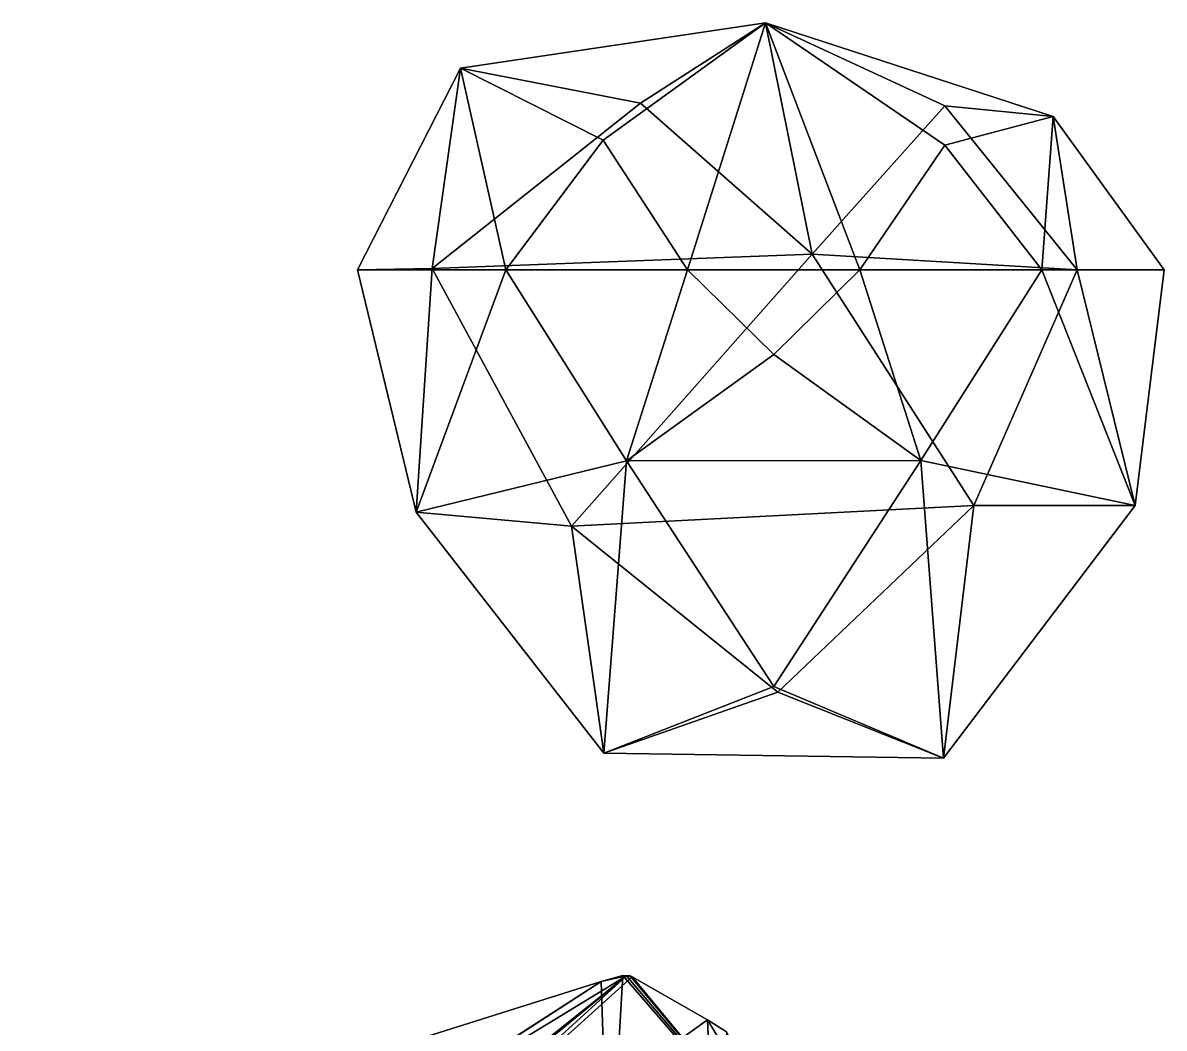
# Model space of a CAD drawing. Extents: x 290083 to 295691, y 4553739 to 4561622.
# Drawn here: x 295018.1 to 295102.3, y 4559777.5 to 4559851.7 of the extents above; entities that cross this region are included whole.
import ezdxf

# ---------------------------------------------------------------- set-up
doc = ezdxf.new("R2010")
doc.units = 0
doc.layers.add('Au_ppm_Pref_-_0_3', color=7, linetype='CONTINUOUS')

msp = doc.modelspace()

# ---------------------------------------------------------------- linework, layer by layer
at = {"layer": 'Au_ppm_Pref_-_0_3'}
for points in [[(295050.381, 4559848.347, 1775.858), (295072.88, 4559851.687, 1775.744), (295060.911, 4559843.015, 1779.045)], [(295050.381, 4559848.347, 1775.858), (295063.672, 4559845.746, 1770.459), (295072.88, 4559851.687, 1775.744)], [(295060.911, 4559843.015, 1779.045), (295072.88, 4559851.687, 1775.744), (295067.122, 4559833.455, 1778.786)], [(295063.672, 4559845.746, 1770.459), (295076.323, 4559834.608, 1769.318), (295072.88, 4559851.687, 1775.744)], [(295079.856, 4559833.455, 1778.806), (295067.122, 4559833.455, 1778.786), (295072.88, 4559851.687, 1775.744)], [(295076.323, 4559834.608, 1769.318), (295086.109, 4559845.563, 1771.822), (295072.88, 4559851.687, 1775.744)], [(295086.109, 4559842.669, 1778.929), (295079.856, 4559833.455, 1778.806), (295072.88, 4559851.687, 1775.744)], [(295094.12, 4559844.784, 1775.858), (295086.109, 4559842.669, 1778.929), (295072.88, 4559851.687, 1775.744)], [(295086.109, 4559845.563, 1771.822), (295094.12, 4559844.784, 1775.858), (295072.88, 4559851.687, 1775.744)], [(295050.381, 4559848.347, 1775.858), (295053.723, 4559833.455, 1779.247), (295042.772, 4559833.455, 1775.858)], [(295050.381, 4559848.347, 1775.858), (295042.772, 4559833.455, 1775.858), (295048.28, 4559833.548, 1769.932)], [(295050.381, 4559848.347, 1775.858), (295048.28, 4559833.548, 1769.932), (295063.672, 4559845.746, 1770.459)], [(295050.381, 4559848.347, 1775.858), (295060.911, 4559843.015, 1779.045), (295053.723, 4559833.455, 1779.247)], [(295076.323, 4559834.608, 1769.318), (295063.672, 4559845.746, 1770.459), (295048.28, 4559833.548, 1769.932)], [(295086.109, 4559845.563, 1771.822), (295076.323, 4559834.608, 1769.318), (295095.888, 4559833.455, 1771.248)], [(295095.888, 4559833.455, 1771.248), (295094.12, 4559844.784, 1775.858), (295086.109, 4559845.563, 1771.822)], [(295094.12, 4559844.784, 1775.858), (295093.272, 4559833.455, 1779.235), (295086.109, 4559842.669, 1778.929)], [(295094.12, 4559844.784, 1775.858), (295102.301, 4559833.455, 1775.858), (295093.272, 4559833.455, 1779.235)], [(295095.888, 4559833.455, 1771.248), (295102.301, 4559833.455, 1775.858), (295094.12, 4559844.784, 1775.858)], [(295067.122, 4559833.455, 1778.786), (295053.723, 4559833.455, 1779.247), (295060.911, 4559843.015, 1779.045)], [(295093.272, 4559833.455, 1779.235), (295079.856, 4559833.455, 1778.806), (295086.109, 4559842.669, 1778.929)], [(295076.323, 4559834.608, 1769.318), (295048.28, 4559833.548, 1769.932), (295058.559, 4559814.551, 1769.174)], [(295088.249, 4559816.055, 1769.488), (295076.323, 4559834.608, 1769.318), (295058.559, 4559814.551, 1769.174)], [(295088.249, 4559816.055, 1769.488), (295095.888, 4559833.455, 1771.248), (295076.323, 4559834.608, 1769.318)], [(295048.28, 4559833.548, 1769.932), (295042.772, 4559833.455, 1775.858), (295047.121, 4559815.583, 1775.996)], [(295042.772, 4559833.455, 1775.858), (295053.723, 4559833.455, 1779.247), (295047.121, 4559815.583, 1775.996)], [(295058.559, 4559814.551, 1769.174), (295048.28, 4559833.548, 1769.932), (295047.121, 4559815.583, 1775.996)], [(295053.723, 4559833.455, 1779.247), (295062.632, 4559819.358, 1779.746), (295047.121, 4559815.583, 1775.996)], [(295062.632, 4559819.358, 1779.746), (295053.723, 4559833.455, 1779.247), (295067.122, 4559833.455, 1778.786)], [(295067.122, 4559833.455, 1778.786), (295073.51, 4559827.214, 1779.717), (295062.632, 4559819.358, 1779.746)], [(295079.856, 4559833.455, 1778.806), (295073.51, 4559827.214, 1779.717), (295067.122, 4559833.455, 1778.786)], [(295084.353, 4559819.389, 1779.719), (295073.51, 4559827.214, 1779.717), (295079.856, 4559833.455, 1778.806)], [(295084.353, 4559819.389, 1779.719), (295079.856, 4559833.455, 1778.806), (295093.272, 4559833.455, 1779.235)], [(295084.353, 4559819.389, 1779.719), (295093.272, 4559833.455, 1779.235), (295100.168, 4559816.061, 1775.843)], [(295088.249, 4559816.055, 1769.488), (295100.168, 4559816.061, 1775.843), (295095.888, 4559833.455, 1771.248)], [(295102.301, 4559833.455, 1775.858), (295100.168, 4559816.061, 1775.843), (295093.272, 4559833.455, 1779.235)], [(295095.888, 4559833.455, 1771.248), (295100.168, 4559816.061, 1775.843), (295102.301, 4559833.455, 1775.858)], [(295084.353, 4559819.389, 1779.719), (295062.632, 4559819.358, 1779.746), (295073.51, 4559827.214, 1779.717)], [(295062.632, 4559819.358, 1779.746), (295060.953, 4559797.776, 1775.833), (295047.121, 4559815.583, 1775.996)], [(295062.632, 4559819.358, 1779.746), (295073.51, 4559802.714, 1780.166), (295060.953, 4559797.776, 1775.833)], [(295084.353, 4559819.389, 1779.719), (295073.51, 4559802.714, 1780.166), (295062.632, 4559819.358, 1779.746)], [(295084.353, 4559819.389, 1779.719), (295086.012, 4559797.422, 1775.745), (295073.51, 4559802.714, 1780.166)], [(295100.168, 4559816.061, 1775.843), (295086.012, 4559797.422, 1775.745), (295084.353, 4559819.389, 1779.719)], [(295058.559, 4559814.551, 1769.174), (295047.121, 4559815.583, 1775.996), (295060.953, 4559797.776, 1775.833)], [(295088.249, 4559816.055, 1769.488), (295058.559, 4559814.551, 1769.174), (295073.797, 4559802.283, 1770.056)], [(295088.249, 4559816.055, 1769.488), (295073.797, 4559802.283, 1770.056), (295086.012, 4559797.422, 1775.745)], [(295088.249, 4559816.055, 1769.488), (295086.012, 4559797.422, 1775.745), (295100.168, 4559816.061, 1775.843)], [(295073.797, 4559802.283, 1770.056), (295058.559, 4559814.551, 1769.174), (295060.953, 4559797.776, 1775.833)], [(295086.012, 4559797.422, 1775.745), (295060.953, 4559797.776, 1775.833), (295073.51, 4559802.714, 1780.166)], [(295086.012, 4559797.422, 1775.745), (295073.797, 4559802.283, 1770.056), (295060.953, 4559797.776, 1775.833)], [(295020, 4559746.296, 1863.008), (294970, 4559785.981, 1850.554), (295015.627, 4559767.399, 1858.685)], [(295020, 4559746.296, 1863.008), (294970, 4559746.296, 1856.188), (294970, 4559785.981, 1850.554)], [(295062.628, 4559781.345, 1863.86), (295020, 4559746.296, 1863.008), (295030.575, 4559755.758, 1863.078)], [(295024.273, 4559746.296, 1863.972), (295020, 4559746.296, 1863.008), (295062.628, 4559781.345, 1863.86)], [(295024.273, 4559746.296, 1863.972), (295062.628, 4559781.345, 1863.86), (295063.05, 4559781.276, 1863.972)], [(295024.273, 4559746.296, 1863.972), (295063.05, 4559781.276, 1863.972), (295068.61, 4559778.11, 1866.019)], [(295062.628, 4559781.345, 1863.86), (295030.575, 4559755.758, 1863.078), (295042.25, 4559768.93, 1862.657)], [(295062.628, 4559781.345, 1863.86), (295042.25, 4559768.93, 1862.657), (295060.762, 4559780.928, 1863.618)], [(295060.762, 4559780.928, 1863.618), (295042.25, 4559768.93, 1862.657), (295044.617, 4559775.833, 1861.795)], [(295044.617, 4559775.833, 1861.795), (295048.311, 4559772.922, 1861.368), (295060.762, 4559780.928, 1863.618)], [(295061.33, 4559763.714, 1860.829), (295060.762, 4559780.928, 1863.618), (295048.311, 4559772.922, 1861.368)], [(295062.352, 4559781.366, 1863.809), (295062.628, 4559781.345, 1863.86), (295060.762, 4559780.928, 1863.618)], [(295061.33, 4559763.714, 1860.829), (295062.352, 4559781.366, 1863.809), (295060.762, 4559780.928, 1863.618)], [(295061.33, 4559763.714, 1860.829), (295076.549, 4559764.935, 1864.015), (295062.352, 4559781.366, 1863.809)], [(295062.628, 4559781.345, 1863.86), (295062.352, 4559781.366, 1863.809), (295076.549, 4559764.935, 1864.015)], [(295063.05, 4559781.276, 1863.972), (295062.628, 4559781.345, 1863.86), (295062.894, 4559781.364, 1863.915)], [(295062.894, 4559781.364, 1863.915), (295062.628, 4559781.345, 1863.86), (295076.549, 4559764.935, 1864.015)], [(295076.549, 4559764.935, 1864.015), (295063.05, 4559781.276, 1863.972), (295062.894, 4559781.364, 1863.915)], [(295076.549, 4559764.935, 1864.015), (295068.61, 4559778.11, 1866.019), (295063.05, 4559781.276, 1863.972)], [(295068.61, 4559778.11, 1866.019), (295070, 4559746.296, 1874.293), (295024.273, 4559746.296, 1863.972)], [(295070, 4559777.228, 1866.48), (295070, 4559746.296, 1874.293), (295068.61, 4559778.11, 1866.019)], [(295076.549, 4559764.935, 1864.015), (295070, 4559777.228, 1866.48), (295068.61, 4559778.11, 1866.019)]]:
    msp.add_3dface(points, dxfattribs=at)

doc.saveas('drawing.dxf')
